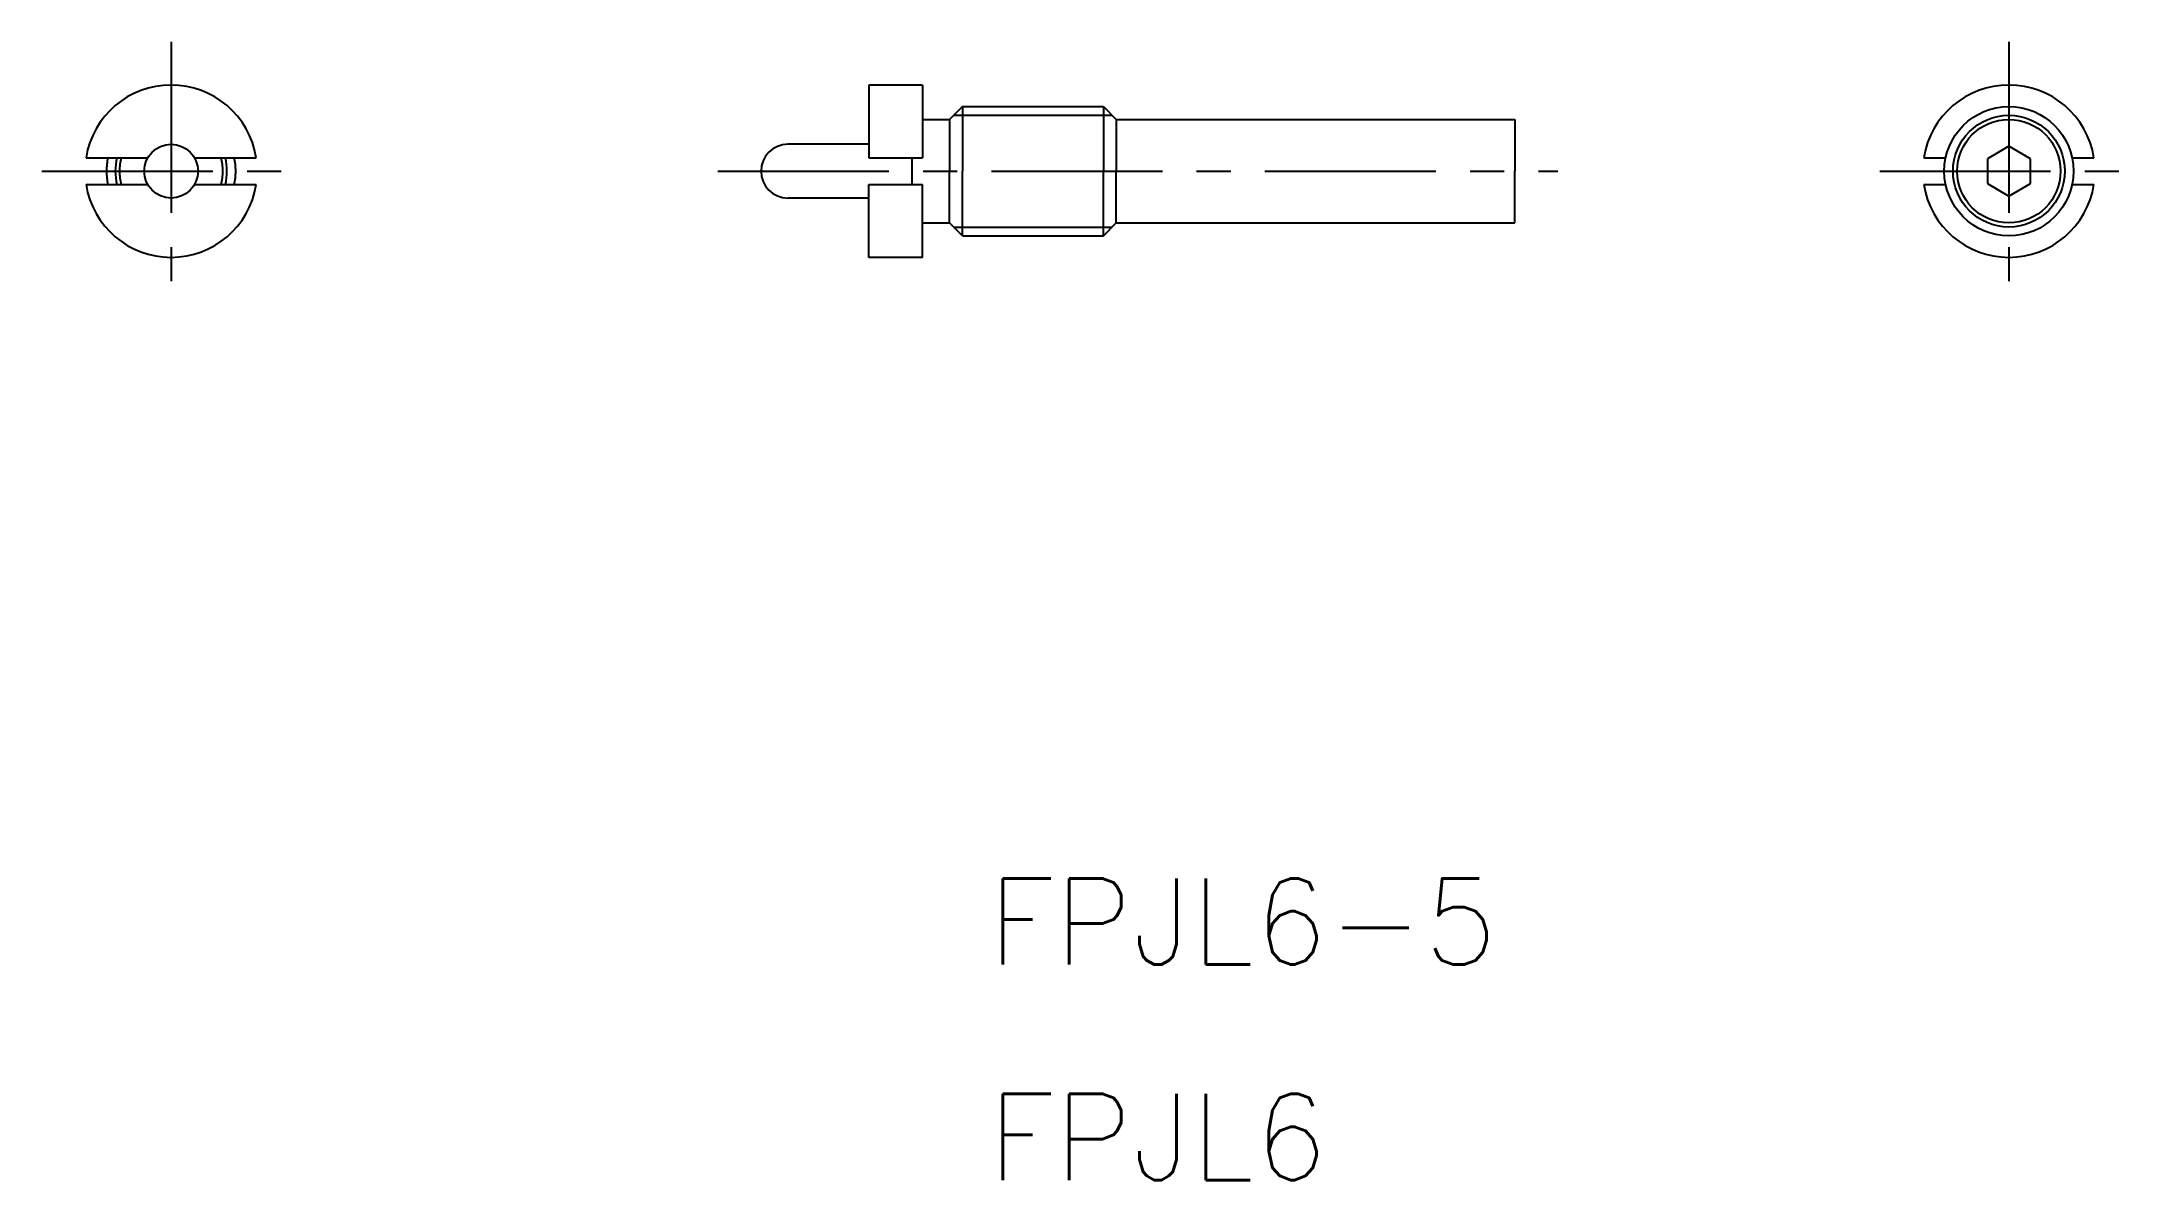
# Model space of a CAD drawing. Extents: x -80.1 to 17.3, y -36.2 to 16.6.
import ezdxf

# ---------------------------------------------------------------- set-up
doc = ezdxf.new("R2010")
doc.units = 0
doc.header["$LTSCALE"] = 0.25
doc.linetypes.add('CENTER', pattern=[50.8, 31.75, -6.35, 6.35, -6.35])
doc.layers.get('0').update_dxf_attribs({"linetype": 'CONTINUOUS'})
doc.layers.add('CENTER', color=1, linetype='CENTER')
doc.styles.get("Standard").update_dxf_attribs({"font": 'txt.shx'})

msp = doc.modelspace()

# ---------------------------------------------------------------- linework, layer by layer
for p, q in [((-41.674, 14.633), (-41.674, 11.258)), ((-39.174, 14.633), (-41.674, 14.633)), ((-39.174, 14.633), (-39.174, 11.258)), ((-37.324, 13.633), (-37.924, 13.033)), ((-37.324, 13.633), (-30.774, 13.633)), ((-37.324, 13.633), (-37.324, 10.633)), ((-30.774, 13.633), (-30.774, 10.633)), ((-30.774, 13.633), (-30.174, 13.033)), ((-39.174, 13.033), (-37.924, 13.033)), ((-37.924, 13.033), (-37.924, 10.633)), ((-30.174, 13.033), (-11.674, 13.033)), ((-30.174, 13.033), (-30.174, 10.633)), ((-11.674, 13.033), (-11.674, 10.633)), ((-41.674, 11.883), (-45.424, 11.883)), ((11.275, 11.787), (10.275, 11.21)), ((12.275, 11.21), (11.275, 11.787)), ((-78.019, 11.258), (-75.151, 11.258)), ((-72.985, 11.258), (-70.117, 11.258)), ((-41.674, 11.258), (-39.174, 11.258)), ((-39.674, 11.258), (-39.674, 10.008)), ((7.324, 11.258), (8.341, 11.258)), ((10.275, 11.21), (10.275, 10.055)), ((12.275, 10.055), (12.275, 11.21)), ((14.209, 11.258), (15.226, 11.258)), ((-78.019, 10.008), (-75.151, 10.008)), ((-72.985, 10.008), (-70.117, 10.008)), ((-41.674, 6.633), (-41.674, 10.008)), ((-41.674, 10.008), (-39.174, 10.008)), ((-39.174, 6.633), (-39.174, 10.008)), ((-37.924, 8.233), (-37.924, 10.633)), ((-37.324, 7.633), (-37.324, 10.633)), ((-30.774, 7.633), (-30.774, 10.633)), ((-30.174, 8.233), (-30.174, 10.633)), ((-11.674, 8.233), (-11.674, 10.633)), ((7.324, 10.008), (8.341, 10.008)), ((10.275, 10.055), (11.275, 9.478)), ((11.275, 9.478), (12.275, 10.055)), ((14.209, 10.008), (15.226, 10.008)), ((-41.674, 9.383), (-45.424, 9.383)), ((-39.174, 8.233), (-37.924, 8.233)), ((-37.324, 7.633), (-37.924, 8.233)), ((-30.774, 7.633), (-30.174, 8.233)), ((-30.174, 8.233), (-11.674, 8.233)), ((-37.324, 7.633), (-30.774, 7.633)), ((-39.174, 6.633), (-41.674, 6.633))]:
    msp.add_line(p, q)
at = {"color": 3}
for p, q in [((-37.73, 13.227), (-30.368, 13.227)), ((-37.73, 8.039), (-30.368, 8.039))]:
    msp.add_line(p, q, dxfattribs=at)
for centre, radius in [((11.275, 10.633), 3), ((11.275, 10.633), 2.4), ((-74.068, 10.633), 1.25)]:
    msp.add_circle(centre, radius)
msp.add_circle((11.275, 10.633), 2.594, dxfattribs=at)
for centre, radius, start, end in [((-74.068, 10.633), 4, 8.9893, 171.0107), ((11.275, 10.633), 4, 8.9893, 171.0107), ((-45.424, 10.633), 1.25, 90, 270), ((-74.068, 10.633), 3, 167.9753, 180), ((-74.068, 10.633), 2.4, 164.90521, 180), ((-74.068, 10.633), 2.4, 0, 15.09479), ((-74.068, 10.633), 3, 0, 12.0247), ((-74.068, 10.633), 4, 188.9893, 351.0107), ((-74.068, 10.633), 3, 180, 192.0247), ((-74.068, 10.633), 2.4, 180, 195.09479), ((-74.068, 10.633), 2.4, 344.90521, 0), ((-74.068, 10.633), 3, 347.9753, 0), ((11.275, 10.633), 4, 188.9893, 351.0107)]:
    msp.add_arc(centre, radius, start, end)
for start, end in [(166.05794, 193.94206), (346.05794, 13.94206)]:
    msp.add_arc((-74.068, 10.633), 2.594, start, end, dxfattribs=at)
at = {"layer": 'CENTER', "color": 1, "linetype": 'CENTER'}
for p, q in [((-74.068, 16.633), (-74.068, 4.633)), ((11.275, 16.633), (11.275, 4.633)), ((-80.068, 10.633), (-68.068, 10.633)), ((-48.674, 10.633), (-9.674, 10.633)), ((5.275, 10.633), (17.275, 10.633))]:
    msp.add_line(p, q, dxfattribs=at)

# ---------------------------------------------------------------- texts
for s, p in [('FPJL6-5', (-36.128, -26.201)), ('FPJL6', (-36.128, -36.201))]:
    msp.add_text(s, height=4).set_placement(p)

doc.saveas('drawing.dxf')
